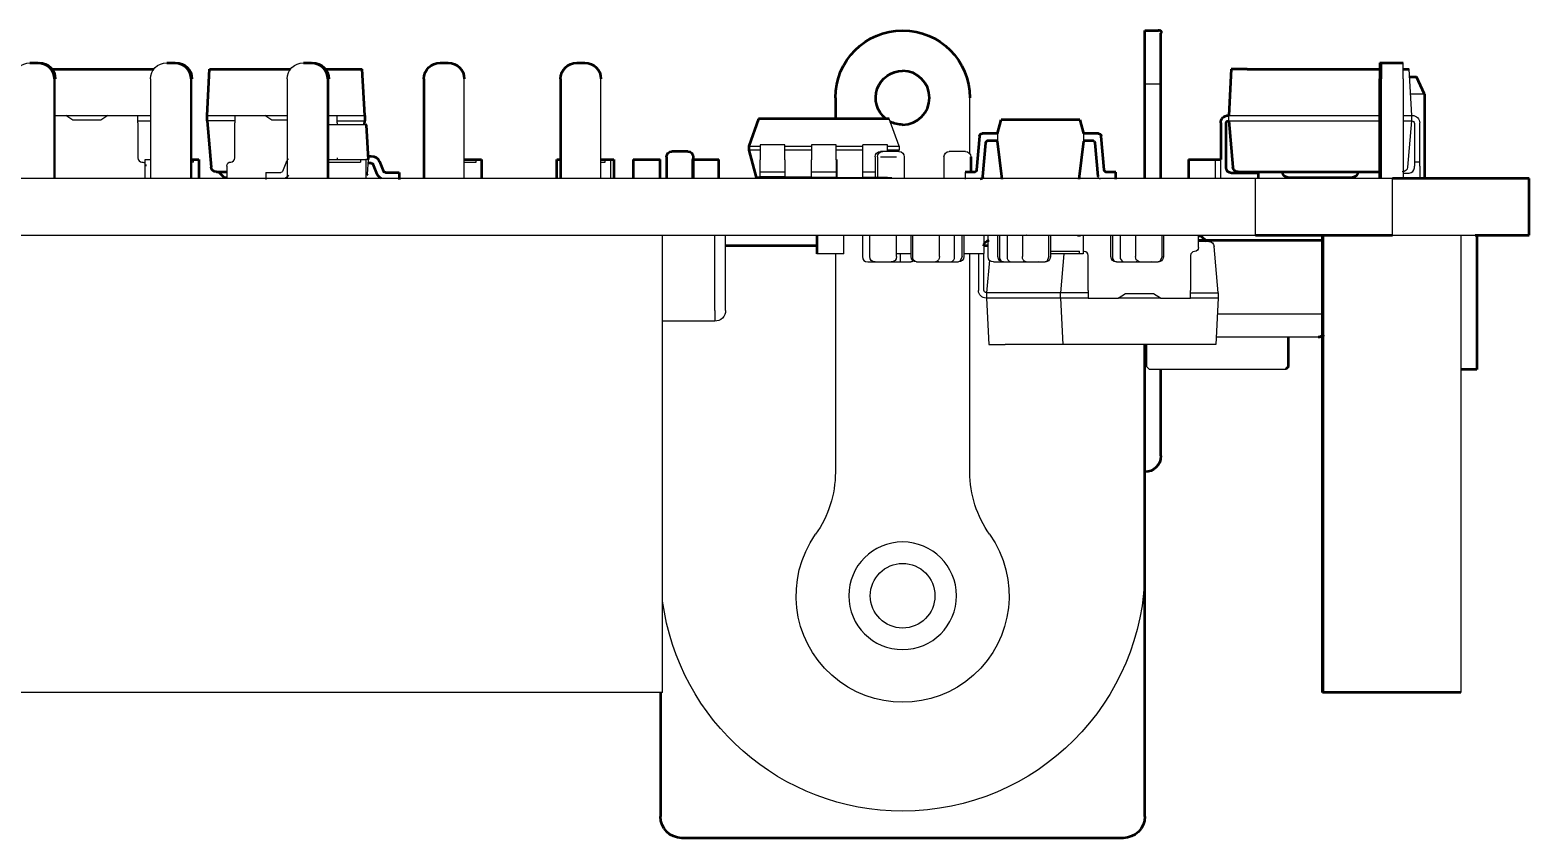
# Model space of a CAD drawing. Header units: millimetres. Extents: x 345 to 622, y 294 to 502.
# Drawn here: x 440.46 to 468.32, y 486.99 to 502 of the extents above; entities that cross this region are included whole.
import ezdxf

# ---------------------------------------------------------------- set-up
doc = ezdxf.new("R2010")
doc.units = ezdxf.units.MM
doc.layers.add('Make2D$可见线$场景轮廓线', color=18, linetype='Continuous', lineweight=50, true_color=0x000000)
doc.layers.add('Make2D$可见线$曲线', color=18, linetype='Continuous', true_color=0x000000)

msp = doc.modelspace()

# ---------------------------------------------------------------- linework, layer by layer
at = {"layer": 'Make2D$可见线$场景轮廓线', "color": 7, "true_color": 0xffffff}
for p, q in [((461.176, 501.993), (461.426, 501.993)), ((461.176, 500.993), (461.176, 501.993)), ((461.476, 500.993), (461.476, 501.943)), ((461.176, 499.245), (461.176, 500.993)), ((461.476, 499.247), (461.476, 500.993)), ((455.426, 500.743), (455.426, 500.352)), ((455.082, 497.993), (453.386, 497.993)), ((458.265, 497.993), (458.182, 497.993)), ((461.176, 491.993), (461.176, 496.163)), ((461.476, 494.093), (461.476, 495.705)), ((461.176, 487.393), (461.176, 491.993)), ((452.176, 489.693), (452.176, 487.393)), ((460.776, 486.993), (452.576, 486.993))]:
    msp.add_line(p, q, dxfattribs=at)
at = {"layer": 'Make2D$可见线$场景轮廓线', "color": 251, "true_color": 0x4b4b4b}
for p, q in [((440.461, 501.393), (440.611, 501.393)), ((443.001, 501.393), (443.151, 501.393)), ((445.541, 501.393), (445.691, 501.393)), ((448.081, 501.393), (448.231, 501.393)), ((450.621, 501.393), (450.771, 501.393)), ((465.546, 501.393), (465.576, 501.393)), ((465.546, 501.393), (465.546, 501.093)), ((465.576, 501.393), (465.976, 501.393)), ((447.781, 501.093), (447.781, 499.245)), ((450.321, 501.093), (450.321, 499.246)), ((465.546, 499.246), (465.546, 501.093)), ((464.476, 489.693), (464.476, 498.193)), ((464.51, 489.693), (464.476, 489.693)), ((467.046, 489.693), (464.506, 489.693))]:
    msp.add_line(p, q, dxfattribs=at)
at = {"layer": 'Make2D$可见线$场景轮廓线', "color": 254, "true_color": 0xcad1ee}
for p, q in [((440.854, 501.275), (442.762, 501.275)), ((443.751, 500.415), (443.796, 501.275)), ((443.796, 501.275), (445.302, 501.275)), ((445.933, 501.275), (446.636, 501.275)), ((446.681, 500.415), (446.636, 501.275)), ((462.781, 501.275), (462.736, 500.415)), ((463.081, 501.275), (462.781, 501.275)), ((463.081, 501.275), (465.546, 501.275)), ((465.976, 501.275), (466.091, 501.275)), ((466.101, 501.133), (466.226, 501.133)), ((466.376, 500.812), (466.226, 501.133)), ((466.376, 500.812), (466.376, 499.245)), ((443.751, 500.315), (443.751, 500.415)), ((443.751, 500.315), (443.826, 499.456)), ((446.675, 500.245), (446.681, 500.315)), ((446.681, 500.415), (446.681, 500.315)), ((462.736, 500.415), (462.726, 500.415)), ((462.736, 500.315), (462.811, 499.456)), ((462.586, 500.275), (462.586, 499.595)), ((462.686, 499.445), (462.686, 500.266)), ((443.926, 499.365), (444.119, 499.365)), ((443.966, 499.365), (444.066, 499.265)), ((444.066, 499.265), (444.116, 499.265)), ((463.286, 499.345), (462.786, 499.345)), ((462.911, 499.365), (465.549, 499.365)), ((463.286, 499.245), (463.286, 499.345)), ((463.836, 499.265), (465.036, 499.265)), ((462.226, 498.173), (462.176, 498.173)), ((462.326, 498.073), (462.226, 498.173)), ((467.346, 498.193), (467.346, 495.693)), ((467.346, 495.693), (467.046, 495.693))]:
    msp.add_line(p, q, dxfattribs=at)
at = {"layer": 'Make2D$可见线$场景轮廓线', "color": 9, "true_color": 0xc0c0c0}
for p, q in [((454.001, 500.352), (453.816, 499.844)), ((456.425, 500.352), (454.001, 500.352)), ((458.107, 500.031), (458.051, 499.405)), ((458.437, 500.078), (458.157, 500.078)), ((460.316, 500.078), (460.036, 500.078)), ((460.422, 499.405), (460.366, 500.031)), ((453.816, 499.844), (453.816, 499.768)), ((453.816, 499.768), (453.952, 499.26)), ((458.168, 499.278), (458.223, 499.904)), ((458.274, 499.951), (458.437, 499.951)), ((460.036, 499.951), (460.199, 499.951)), ((460.25, 499.904), (460.305, 499.278)), ((443.454, 499.595), (443.501, 499.595)), ((443.501, 499.595), (443.601, 499.595)), ((443.601, 499.595), (443.601, 499.245)), ((448.535, 499.595), (448.75, 499.595)), ((448.75, 499.595), (448.85, 499.595)), ((448.85, 499.595), (448.85, 499.245)), ((450.25, 499.245), (450.25, 499.595)), ((450.25, 499.595), (450.322, 499.595)), ((451.071, 499.595), (451.15, 499.595)), ((451.15, 499.595), (451.25, 499.595)), ((451.25, 499.595), (451.31, 499.595)), ((451.31, 499.595), (451.31, 499.245)), ((451.67, 499.595), (452.17, 499.595)), ((451.67, 499.595), (451.67, 499.245)), ((452.17, 499.245), (452.17, 499.595)), ((452.762, 499.595), (453.262, 499.595)), ((453.262, 499.245), (453.262, 499.595)), ((461.99, 499.595), (461.99, 499.245)), ((461.99, 499.595), (462.49, 499.595)), ((462.49, 499.595), (462.59, 499.595)), ((453.952, 499.26), (454.03, 499.26)), ((454.489, 499.26), (454.032, 499.26)), ((454.489, 499.26), (454.984, 499.26)), ((454.962, 499.26), (454.962, 499.245)), ((458.001, 499.359), (457.836, 499.359)), ((460.637, 499.359), (460.472, 499.359)), ((460.637, 499.232), (460.637, 499.359)), ((455.082, 498.193), (455.082, 497.843)), ((462.201, 498.193), (462.201, 498.173))]:
    msp.add_line(p, q, dxfattribs=at)
at = {"layer": 'Make2D$可见线$场景轮廓线', "color": 250, "true_color": 0x404040}
for p, q in [((458.437, 500.078), (458.505, 500.332)), ((459.968, 500.332), (458.505, 500.332)), ((459.968, 500.332), (460.036, 500.078)), ((458.524, 499.232), (458.437, 499.938)), ((460.036, 499.938), (459.949, 499.232))]:
    msp.add_line(p, q, dxfattribs=at)
at = {"layer": 'Make2D$可见线$场景轮廓线', "color": 254, "true_color": 0xcbd2ef}
for p, q in [((446.708, 500.233), (446.742, 499.595)), ((446.738, 499.66), (446.803, 499.66)), ((446.803, 499.53), (446.738, 499.53)), ((446.912, 499.326), (446.836, 499.508)), ((446.956, 499.558), (447.032, 499.376)), ((446.705, 499.315), (446.715, 499.315)), ((447.064, 499.355), (447.318, 499.355)), ((447.318, 499.355), (447.318, 499.225))]:
    msp.add_line(p, q, dxfattribs=at)
at = {"layer": 'Make2D$可见线$场景轮廓线', "color": 7, "true_color": 0xfffff2}
for p, q in [((452.687, 499.745), (452.387, 499.745)), ((452.287, 499.645), (452.287, 499.245)), ((452.787, 499.645), (452.787, 499.245)), ((457.944, 499.645), (457.944, 499.359))]:
    msp.add_line(p, q, dxfattribs=at)
at = {"layer": 'Make2D$可见线$场景轮廓线', "color": 96, "true_color": 0x008000}
for p, q in [((467.316, 499.245), (465.776, 499.245)), ((468.316, 499.245), (467.316, 499.245)), ((468.316, 498.193), (468.316, 499.245)), ((463.236, 498.193), (465.776, 498.193)), ((467.316, 498.193), (468.316, 498.193))]:
    msp.add_line(p, q, dxfattribs=at)
at = {"layer": 'Make2D$可见线$场景轮廓线', "color": 250, "true_color": 0x191919}
for p, q in [((464.477, 498.093), (462.176, 498.093)), ((463.846, 495.753), (463.846, 496.303)), ((463.846, 495.753), (463.796, 495.703))]:
    msp.add_line(p, q, dxfattribs=at)
at = {"layer": 'Make2D$可见线$场景轮廓线', "color": 7, "true_color": 0xffffff, "extrusion": (0, 0, -1)}
for centre, radius, start, end in [((-456.676, 500.743), 1.25, 0, 90), ((-456.676, 500.743), 1.25, 90, 180), ((-461.445, 501.962), 0.0366, 57.6847, 212.6255), ((-456.676, 500.743), 0.5, 308.5707, 90), ((-456.676, 500.743), 0.5, 270, 297.6355), ((-461.176, 494.093), 0.3, 180, 270), ((-452.576, 487.393), 0.4, 270, 360), ((-460.776, 487.393), 0.4, 180, 270)]:
    msp.add_arc(centre, radius, start, end, dxfattribs=at)
at = {"layer": 'Make2D$可见线$场景轮廓线', "color": 251, "true_color": 0x4b4b4b, "extrusion": (0, 0, -1)}
for centre, start, end in [((-440.611, 501.093), 90, 180), ((-440.631, 501.093), 90, 180), ((-443.151, 501.093), 90, 180), ((-443.171, 501.093), 90, 180), ((-445.691, 501.093), 90, 180), ((-445.711, 501.093), 90, 180), ((-448.081, 501.093), 360, 90), ((-448.231, 501.093), 90, 180), ((-450.621, 501.093), 0, 90), ((-450.771, 501.093), 90, 180)]:
    msp.add_arc(centre, 0.3, start, end, dxfattribs=at)
at = {"layer": 'Make2D$可见线$场景轮廓线', "color": 7, "true_color": 0xffffff}
msp.add_arc((456.676, 500.743), 0.5, 270, 90, dxfattribs=at)
at = {"layer": 'Make2D$可见线$场景轮廓线', "color": 254, "true_color": 0xcad1ee, "extrusion": (0, 0, -1)}
for centre, radius, start, end in [((-462.726, 500.275), 0.14, 0, 90), ((-462.735, 500.266), 0.049, 0, 90), ((-443.926, 499.465), 0.1, 270, 355), ((-462.786, 499.445), 0.1, 270, 0), ((-462.911, 499.465), 0.1, 270, 355), ((-463.836, 499.365), 0.1, 270, 0), ((-465.036, 499.365), 0.1, 180, 270), ((-458.286, 497.993), 0.1, 0, 90)]:
    msp.add_arc(centre, radius, start, end, dxfattribs=at)
at = {"layer": 'Make2D$可见线$场景轮廓线', "color": 254, "true_color": 0xcbd2ef, "extrusion": (0, 0, -1)}
for centre, radius, start, end in [((-446.696, 500.232), 0.0125, 90, 177), ((-446.803, 499.495), 0.165, 90, 157.3119), ((-446.803, 499.495), 0.035, 90, 157.3119), ((-446.715, 499.327), 0.0125, 183, 270), ((-447.064, 499.39), 0.165, 297.6673, 337.3119), ((-447.064, 499.39), 0.035, 270, 337.3119)]:
    msp.add_arc(centre, radius, start, end, dxfattribs=at)
at = {"layer": 'Make2D$可见线$场景轮廓线', "color": 9, "true_color": 0xc0c0c0, "extrusion": (0, 0, -1)}
for centre, start, end in [((-458.157, 500.027), 5.0683, 90), ((-460.316, 500.027), 90, 174.9317), ((-458.274, 499.9), 5.0683, 90), ((-460.199, 499.9), 90, 174.9317), ((-458.001, 499.41), 185.0683, 270), ((-458.117, 499.283), 185.0683, 270), ((-460.472, 499.41), 270, 354.9317)]:
    msp.add_arc(centre, 0.0508, start, end, dxfattribs=at)
at = {"layer": 'Make2D$可见线$场景轮廓线', "color": 7, "true_color": 0xfffff2, "extrusion": (0, 0, -1)}
for centre, start, end in [((-452.387, 499.645), 360, 90), ((-452.687, 499.645), 90, 180)]:
    msp.add_arc(centre, 0.1, start, end, dxfattribs=at)
at = {"layer": 'Make2D$可见线$场景轮廓线', "color": 250, "true_color": 0x191919}
msp.add_arc((464.396, 496.503), 0.2, 270, 304.8028, dxfattribs=at)
at = {"layer": 'Make2D$可见线$曲线', "color": 7, "true_color": 0xffffff}
for p, q in [((461.176, 501.993), (461.426, 501.993)), ((461.176, 500.993), (461.176, 501.993)), ((461.476, 500.993), (461.476, 501.943)), ((461.176, 499.245), (461.176, 500.993)), ((461.476, 499.247), (461.476, 500.993)), ((455.426, 500.743), (455.426, 500.352)), ((455.082, 497.993), (453.386, 497.993)), ((458.265, 497.993), (458.182, 497.993)), ((461.176, 491.993), (461.176, 496.163)), ((461.476, 494.093), (461.476, 495.705)), ((461.176, 487.393), (461.176, 491.993)), ((452.176, 489.693), (452.176, 487.393)), ((460.776, 486.993), (452.576, 486.993))]:
    msp.add_line(p, q, dxfattribs=at)
at = {"layer": 'Make2D$可见线$曲线', "color": 251, "true_color": 0x4b4b4b}
for p, q in [((440.461, 501.393), (440.611, 501.393)), ((443.001, 501.393), (443.151, 501.393)), ((445.541, 501.393), (445.691, 501.393)), ((448.081, 501.393), (448.231, 501.393)), ((450.621, 501.393), (450.771, 501.393)), ((465.546, 501.393), (465.576, 501.393)), ((465.546, 501.393), (465.546, 501.093)), ((465.576, 501.393), (465.976, 501.393)), ((447.781, 501.093), (447.781, 499.245)), ((450.321, 501.093), (450.321, 499.246)), ((465.546, 499.246), (465.546, 501.093)), ((464.476, 489.693), (464.476, 498.193)), ((464.51, 489.693), (464.476, 489.693)), ((467.046, 489.693), (464.506, 489.693))]:
    msp.add_line(p, q, dxfattribs=at)
at = {"layer": 'Make2D$可见线$曲线', "color": 251, "lineweight": -3, "true_color": 0x4b4b4b}
for p, q in [((465.546, 501.093), (465.546, 501.393)), ((465.576, 501.393), (465.576, 501.093)), ((465.576, 501.093), (465.576, 501.393)), ((465.976, 501.093), (465.976, 501.393)), ((440.911, 499.245), (440.911, 501.093)), ((440.931, 499.245), (440.931, 501.093)), ((442.701, 501.093), (442.701, 499.245)), ((443.451, 499.245), (443.451, 501.093)), ((443.471, 499.245), (443.471, 501.093)), ((445.241, 501.093), (445.241, 499.245)), ((445.991, 499.245), (445.991, 501.093)), ((446.011, 499.242), (446.011, 501.093)), ((448.531, 499.245), (448.531, 501.093)), ((451.071, 499.245), (451.071, 501.093)), ((465.576, 499.245), (465.576, 501.093)), ((465.976, 501.093), (465.976, 499.247)), ((452.216, 489.693), (452.216, 498.193)), ((464.506, 489.693), (464.506, 498.193)), ((467.046, 498.193), (467.046, 489.693)), ((452.216, 489.693), (436.476, 489.693))]:
    msp.add_line(p, q, dxfattribs=at)
at = {"layer": 'Make2D$可见线$曲线', "color": 254, "true_color": 0xcad1ee}
for p, q in [((440.854, 501.275), (442.762, 501.275)), ((443.751, 500.415), (443.796, 501.275)), ((443.796, 501.275), (445.302, 501.275)), ((445.933, 501.275), (446.636, 501.275)), ((446.681, 500.415), (446.636, 501.275)), ((462.781, 501.275), (462.736, 500.415)), ((463.081, 501.275), (462.781, 501.275)), ((463.081, 501.275), (465.546, 501.275)), ((465.976, 501.275), (466.091, 501.275)), ((466.101, 501.133), (466.226, 501.133)), ((466.376, 500.812), (466.226, 501.133)), ((466.376, 500.812), (466.376, 499.245)), ((443.751, 500.315), (443.751, 500.415)), ((443.751, 500.315), (443.826, 499.456)), ((446.675, 500.245), (446.681, 500.315)), ((446.681, 500.415), (446.681, 500.315)), ((462.736, 500.415), (462.726, 500.415)), ((462.736, 500.315), (462.811, 499.456)), ((462.586, 500.275), (462.586, 499.595)), ((462.686, 499.445), (462.686, 500.266)), ((443.926, 499.365), (444.119, 499.365)), ((443.966, 499.365), (444.066, 499.265)), ((444.066, 499.265), (444.116, 499.265)), ((463.286, 499.345), (462.786, 499.345)), ((462.911, 499.365), (465.549, 499.365)), ((463.286, 499.245), (463.286, 499.345)), ((463.836, 499.265), (465.036, 499.265)), ((462.226, 498.173), (462.176, 498.173)), ((462.326, 498.073), (462.226, 498.173)), ((467.346, 498.193), (467.346, 495.693)), ((467.346, 495.693), (467.046, 495.693))]:
    msp.add_line(p, q, dxfattribs=at)
at = {"layer": 'Make2D$可见线$曲线', "color": 254, "lineweight": -3, "true_color": 0xcad1ee}
for p, q in [((466.136, 500.415), (466.091, 501.275)), ((466.376, 500.812), (466.119, 500.812)), ((440.934, 500.415), (441.122, 500.415)), ((441.256, 500.329), (441.124, 500.411)), ((441.128, 500.415), (441.909, 500.415)), ((441.776, 500.329), (441.256, 500.329)), ((441.909, 500.414), (441.776, 500.329)), ((441.909, 500.415), (442.466, 500.415)), ((442.466, 500.415), (442.701, 500.415)), ((442.466, 500.275), (442.466, 500.415)), ((442.466, 500.315), (442.703, 500.315)), ((443.751, 500.415), (444.266, 500.415)), ((443.85, 500.315), (443.751, 500.315)), ((444.266, 500.315), (443.85, 500.315)), ((444.266, 500.415), (444.822, 500.415)), ((444.266, 500.415), (444.266, 500.275)), ((444.956, 500.329), (444.824, 500.411)), ((444.828, 500.415), (445.241, 500.415)), ((445.241, 500.329), (444.956, 500.329)), ((446.013, 500.415), (446.166, 500.415)), ((446.166, 500.415), (446.681, 500.415)), ((446.166, 500.275), (446.166, 500.415)), ((446.166, 500.315), (446.581, 500.315)), ((446.581, 500.315), (446.681, 500.315)), ((462.736, 500.415), (465.546, 500.415)), ((462.736, 500.315), (462.736, 500.415)), ((462.736, 500.315), (462.835, 500.315)), ((462.835, 500.315), (465.549, 500.315)), ((465.976, 500.415), (466.136, 500.415)), ((465.979, 500.315), (466.036, 500.315)), ((466.036, 500.315), (466.136, 500.315)), ((466.061, 499.456), (466.136, 500.315)), ((466.136, 500.315), (466.136, 500.415)), ((466.146, 500.415), (466.136, 500.415)), ((442.466, 500.275), (442.466, 499.625)), ((444.266, 499.625), (444.266, 500.275)), ((446.166, 500.275), (446.166, 500.247)), ((466.186, 500.266), (466.186, 499.625)), ((466.286, 499.625), (466.286, 500.275)), ((444.116, 499.475), (444.116, 499.245)), ((466.186, 499.625), (466.186, 499.55)), ((466.186, 499.55), (466.186, 499.475)), ((466.286, 499.55), (466.186, 499.55)), ((466.186, 499.445), (466.186, 499.475)), ((466.286, 499.55), (466.286, 499.625)), ((466.286, 499.475), (466.286, 499.55)), ((466.286, 499.475), (466.286, 499.245)), ((462.586, 499.249), (462.586, 499.245)), ((465.976, 499.345), (466.086, 499.345)), ((459.98, 498.173), (459.926, 498.173)), ((462.176, 497.963), (462.176, 498.193)), ((462.366, 498.073), (462.177, 498.073)), ((458.086, 497.845), (458.086, 497.163)), ((458.186, 497.172), (458.186, 497.842)), ((459.674, 497.843), (459.611, 497.123)), ((460.126, 497.163), (460.126, 497.813)), ((462.026, 497.813), (462.026, 497.163)), ((462.541, 497.123), (462.465, 497.982)), ((458.289, 497.728), (458.236, 497.123)), ((461.483, 497.735), (461.485, 497.713)), ((458.236, 497.123), (458.236, 497.023)), ((458.335, 497.123), (458.236, 497.123)), ((458.236, 497.023), (458.281, 496.163)), ((459.607, 497.023), (458.236, 497.023)), ((459.611, 497.123), (458.335, 497.123)), ((459.71, 497.123), (459.611, 497.123)), ((459.611, 497.023), (459.611, 497.123)), ((460.126, 497.023), (459.611, 497.023)), ((459.611, 497.023), (459.656, 496.163)), ((460.126, 497.123), (459.71, 497.123)), ((460.126, 497.163), (460.126, 497.023)), ((460.126, 497.023), (460.682, 497.023)), ((461.466, 497.023), (460.682, 497.023)), ((460.683, 497.024), (460.816, 497.109)), ((460.816, 497.109), (461.335, 497.109)), ((461.335, 497.109), (461.467, 497.027)), ((461.469, 497.023), (462.026, 497.023)), ((462.026, 497.023), (462.026, 497.163)), ((462.026, 497.123), (462.441, 497.123)), ((462.541, 497.023), (462.026, 497.023)), ((462.441, 497.123), (462.541, 497.123)), ((462.541, 497.023), (462.496, 496.163)), ((462.541, 497.123), (462.541, 497.023)), ((458.281, 496.163), (458.581, 496.163)), ((459.653, 496.163), (458.581, 496.163)), ((462.496, 496.163), (459.656, 496.163))]:
    msp.add_line(p, q, dxfattribs=at)
at = {"layer": 'Make2D$可见线$曲线', "color": 7, "lineweight": -3, "true_color": 0xffffff}
for p, q in [((461.426, 500.993), (461.176, 500.993)), ((461.476, 500.993), (461.426, 500.993)), ((457.926, 499.703), (457.926, 500.743)), ((455.426, 499.26), (455.426, 499.247)), ((455.426, 497.843), (455.426, 493.788)), ((457.926, 493.788), (457.926, 497.843))]:
    msp.add_line(p, q, dxfattribs=at)
at = {"layer": 'Make2D$可见线$曲线', "color": 9, "true_color": 0xc0c0c0}
for p, q in [((454.001, 500.352), (453.816, 499.844)), ((456.425, 500.352), (454.001, 500.352)), ((458.107, 500.031), (458.051, 499.405)), ((458.437, 500.078), (458.157, 500.078)), ((460.316, 500.078), (460.036, 500.078)), ((460.422, 499.405), (460.366, 500.031)), ((453.816, 499.844), (453.816, 499.768)), ((453.816, 499.768), (453.952, 499.26)), ((458.168, 499.278), (458.223, 499.904)), ((458.274, 499.951), (458.437, 499.951)), ((460.036, 499.951), (460.199, 499.951)), ((460.25, 499.904), (460.305, 499.278)), ((443.454, 499.595), (443.501, 499.595)), ((443.501, 499.595), (443.601, 499.595)), ((443.601, 499.595), (443.601, 499.245)), ((448.535, 499.595), (448.75, 499.595)), ((448.75, 499.595), (448.85, 499.595)), ((448.85, 499.595), (448.85, 499.245)), ((450.25, 499.245), (450.25, 499.595)), ((450.25, 499.595), (450.322, 499.595)), ((451.071, 499.595), (451.15, 499.595)), ((451.15, 499.595), (451.25, 499.595)), ((451.25, 499.595), (451.31, 499.595)), ((451.31, 499.595), (451.31, 499.245)), ((451.67, 499.595), (452.17, 499.595)), ((451.67, 499.595), (451.67, 499.245)), ((452.17, 499.245), (452.17, 499.595)), ((452.762, 499.595), (453.262, 499.595)), ((453.262, 499.245), (453.262, 499.595)), ((461.99, 499.595), (461.99, 499.245)), ((461.99, 499.595), (462.49, 499.595)), ((462.49, 499.595), (462.59, 499.595)), ((453.952, 499.26), (454.03, 499.26)), ((454.489, 499.26), (454.032, 499.26)), ((454.489, 499.26), (454.984, 499.26)), ((454.962, 499.26), (454.962, 499.245)), ((458.001, 499.359), (457.836, 499.359)), ((460.637, 499.359), (460.472, 499.359)), ((460.637, 499.232), (460.637, 499.359)), ((455.082, 498.193), (455.082, 497.843)), ((462.201, 498.193), (462.201, 498.173))]:
    msp.add_line(p, q, dxfattribs=at)
at = {"layer": 'Make2D$可见线$曲线', "color": 9, "lineweight": -3, "true_color": 0xc0c0c0}
for p, q in [((456.61, 499.844), (456.425, 500.352)), ((453.816, 499.844), (454.032, 499.844)), ((454.032, 499.768), (453.816, 499.768)), ((454.489, 499.87), (454.032, 499.87)), ((454.032, 499.87), (454.032, 499.59)), ((454.489, 499.59), (454.489, 499.87)), ((454.489, 499.844), (454.984, 499.844)), ((454.984, 499.768), (454.489, 499.768)), ((455.441, 499.87), (454.984, 499.87)), ((454.984, 499.87), (454.984, 499.59)), ((455.441, 499.59), (455.441, 499.87)), ((455.441, 499.844), (455.937, 499.844)), ((455.937, 499.768), (455.441, 499.768)), ((456.394, 499.87), (455.937, 499.87)), ((455.937, 499.59), (455.937, 499.87)), ((456.394, 499.745), (456.394, 499.87)), ((456.394, 499.844), (456.61, 499.844)), ((456.61, 499.768), (456.394, 499.768)), ((456.604, 499.747), (456.61, 499.768)), ((456.61, 499.844), (456.61, 499.768)), ((442.601, 499.595), (442.701, 499.595)), ((442.601, 499.245), (442.601, 499.595)), ((443.501, 499.545), (443.472, 499.545)), ((443.501, 499.545), (443.501, 499.595)), ((446.011, 499.595), (446.601, 499.595)), ((446.015, 499.545), (446.601, 499.545)), ((446.601, 499.595), (446.601, 499.545)), ((446.601, 499.595), (446.701, 499.595)), ((446.701, 499.595), (446.701, 499.245)), ((448.531, 499.545), (448.75, 499.545)), ((448.75, 499.545), (448.75, 499.595)), ((451.074, 499.545), (451.15, 499.545)), ((451.15, 499.545), (451.15, 499.595)), ((451.25, 499.595), (451.25, 499.245)), ((452.762, 499.595), (452.762, 499.245)), ((454.032, 499.438), (454.032, 499.59)), ((454.489, 499.59), (454.489, 499.438)), ((454.984, 499.438), (454.984, 499.59)), ((455.438, 499.595), (455.447, 499.595)), ((455.441, 499.59), (455.441, 499.438)), ((455.462, 499.245), (455.462, 499.595)), ((455.937, 499.438), (455.937, 499.59)), ((462.49, 499.245), (462.49, 499.595)), ((462.59, 499.245), (462.59, 499.595)), ((454.032, 499.362), (454.032, 499.438)), ((454.489, 499.362), (454.032, 499.362)), ((454.032, 499.26), (454.032, 499.362)), ((454.489, 499.438), (454.489, 499.362)), ((454.489, 499.362), (454.489, 499.26)), ((454.984, 499.362), (454.984, 499.438)), ((454.984, 499.26), (454.984, 499.362)), ((455.441, 499.362), (454.984, 499.362)), ((455.441, 499.26), (454.984, 499.26)), ((455.441, 499.438), (455.441, 499.362)), ((455.441, 499.362), (455.441, 499.26)), ((455.441, 499.26), (455.931, 499.26)), ((455.937, 499.362), (455.937, 499.438)), ((455.937, 499.26), (455.937, 499.362)), ((456.165, 499.362), (455.937, 499.362)), ((456.394, 499.26), (455.937, 499.26)), ((456.394, 499.26), (456.474, 499.26)), ((457.836, 499.359), (457.836, 499.232)), ((455.582, 497.843), (455.582, 498.193)), ((458.19, 497.85), (458.19, 498.193)), ((460.031, 498.193), (460.031, 497.843)), ((455.582, 497.843), (455.082, 497.843)), ((455.59, 497.843), (455.59, 497.846)), ((456.837, 497.843), (456.567, 497.843)), ((458.19, 497.843), (457.815, 497.843)), ((459.427, 497.893), (459.96, 497.893)), ((459.96, 497.843), (459.428, 497.843)), ((459.96, 497.843), (459.96, 497.893)), ((460.031, 497.843), (459.96, 497.843)), ((462.101, 497.886), (462.101, 497.893))]:
    msp.add_line(p, q, dxfattribs=at)
at = {"layer": 'Make2D$可见线$曲线', "color": 250, "true_color": 0x404040}
for p, q in [((458.437, 500.078), (458.505, 500.332)), ((459.968, 500.332), (458.505, 500.332)), ((459.968, 500.332), (460.036, 500.078)), ((458.524, 499.232), (458.437, 499.938)), ((460.036, 499.938), (459.949, 499.232))]:
    msp.add_line(p, q, dxfattribs=at)
at = {"layer": 'Make2D$可见线$曲线', "color": 254, "lineweight": -3, "true_color": 0xcbd2ef}
for p, q in [((446.011, 500.245), (446.696, 500.245)), ((445.228, 499.558), (445.152, 499.376)), ((446.729, 499.595), (446.701, 499.595)), ((446.742, 499.595), (446.728, 499.327)), ((444.842, 499.355), (445.12, 499.355)), ((444.842, 499.355), (444.842, 499.225))]:
    msp.add_line(p, q, dxfattribs=at)
at = {"layer": 'Make2D$可见线$曲线', "color": 254, "true_color": 0xcbd2ef}
for p, q in [((446.708, 500.233), (446.742, 499.595)), ((446.738, 499.66), (446.803, 499.66)), ((446.803, 499.53), (446.738, 499.53)), ((446.912, 499.326), (446.836, 499.508)), ((446.956, 499.558), (447.032, 499.376)), ((446.705, 499.315), (446.715, 499.315)), ((447.064, 499.355), (447.318, 499.355)), ((447.318, 499.355), (447.318, 499.225))]:
    msp.add_line(p, q, dxfattribs=at)
at = {"layer": 'Make2D$可见线$曲线', "color": 250, "lineweight": -3, "true_color": 0x404040}
for p, q in [((458.437, 500.078), (458.437, 499.938)), ((460.036, 500.078), (460.036, 499.938))]:
    msp.add_line(p, q, dxfattribs=at)
at = {"layer": 'Make2D$可见线$曲线', "color": 7, "true_color": 0xfffff2}
for p, q in [((452.687, 499.745), (452.387, 499.745)), ((452.287, 499.645), (452.287, 499.245)), ((452.787, 499.645), (452.787, 499.245)), ((457.944, 499.645), (457.944, 499.359))]:
    msp.add_line(p, q, dxfattribs=at)
at = {"layer": 'Make2D$可见线$曲线', "color": 7, "lineweight": -3, "true_color": 0xfffff2}
for p, q in [((456.305, 499.745), (456.264, 499.745)), ((456.607, 499.745), (456.307, 499.745)), ((457.844, 499.745), (457.544, 499.745)), ((456.164, 499.645), (456.164, 499.245)), ((456.207, 499.645), (456.207, 499.245)), ((456.264, 499.645), (456.564, 499.645)), ((456.707, 499.645), (456.707, 499.245)), ((457.444, 499.645), (457.444, 499.245)), ((455.928, 498.193), (455.928, 497.793)), ((456.064, 497.793), (456.064, 498.193)), ((456.564, 497.793), (456.564, 498.193)), ((456.836, 497.793), (456.836, 498.193)), ((456.866, 497.793), (456.866, 498.193)), ((457.36, 497.793), (457.36, 498.193)), ((457.785, 497.793), (457.785, 498.193)), ((457.814, 498.193), (457.814, 497.793)), ((458.264, 497.793), (458.264, 498.193)), ((458.448, 497.793), (458.448, 498.193)), ((458.477, 498.193), (458.477, 497.793)), ((458.978, 498.193), (458.971, 498.193)), ((459.396, 497.793), (459.396, 498.193)), ((459.425, 498.193), (459.425, 497.793)), ((460.548, 497.793), (460.548, 498.193)), ((460.577, 498.193), (460.577, 497.793)), ((461.002, 498.193), (461.002, 497.793)), ((461.496, 497.793), (461.496, 498.193)), ((461.525, 498.193), (461.525, 497.793)), ((456.629, 497.843), (456.629, 497.793)), ((456.629, 497.793), (456.629, 497.693)), ((456.837, 497.793), (456.828, 497.793)), ((457.785, 497.793), (457.738, 497.699)), ((459.396, 497.793), (459.357, 497.704)), ((461.496, 497.793), (461.457, 497.704)), ((456.028, 497.693), (456.164, 497.693)), ((456.164, 497.693), (456.464, 497.693)), ((456.629, 497.693), (456.828, 497.693)), ((456.936, 497.693), (457.148, 497.693)), ((457.148, 497.693), (457.289, 497.693)), ((457.574, 497.693), (457.714, 497.693)), ((458.364, 497.693), (458.545, 497.693)), ((458.548, 497.693), (458.688, 497.693)), ((458.937, 497.708), (458.925, 497.7)), ((458.973, 497.693), (459.113, 497.693)), ((459.113, 497.693), (459.325, 497.693)), ((459.185, 497.693), (459.209, 497.699)), ((460.648, 497.693), (460.788, 497.693)), ((461.073, 497.693), (461.213, 497.693)), ((461.213, 497.693), (461.425, 497.693)), ((461.285, 497.693), (461.309, 497.699))]:
    msp.add_line(p, q, dxfattribs=at)
at = {"layer": 'Make2D$可见线$曲线', "color": 96, "lineweight": -3, "true_color": 0x008000}
for p, q in [((463.236, 499.245), (430.47, 499.245)), ((463.236, 498.193), (463.236, 499.245)), ((465.776, 499.245), (463.236, 499.245)), ((465.776, 498.193), (465.776, 499.245)), ((430.47, 498.193), (458.971, 498.193)), ((458.975, 498.193), (463.236, 498.193)), ((465.776, 498.193), (467.316, 498.193))]:
    msp.add_line(p, q, dxfattribs=at)
at = {"layer": 'Make2D$可见线$曲线', "color": 96, "true_color": 0x008000}
for p, q in [((467.316, 499.245), (465.776, 499.245)), ((468.316, 499.245), (467.316, 499.245)), ((468.316, 498.193), (468.316, 499.245)), ((463.236, 498.193), (465.776, 498.193)), ((467.316, 498.193), (468.316, 498.193))]:
    msp.add_line(p, q, dxfattribs=at)
at = {"layer": 'Make2D$可见线$曲线', "color": 254, "lineweight": -3, "true_color": 0xdcdcdc}
for p, q in [((453.186, 496.793), (453.186, 498.193)), ((453.386, 496.793), (453.386, 498.193)), ((453.186, 496.793), (453.186, 496.593)), ((453.186, 496.593), (452.216, 496.593))]:
    msp.add_line(p, q, dxfattribs=at)
at = {"layer": 'Make2D$可见线$曲线', "color": 40, "lineweight": -3, "true_color": 0xffa61c}
for p, q in [((457.642, 497.793), (457.642, 498.192)), ((458.619, 498.192), (458.619, 497.793)), ((458.902, 498.192), (458.902, 497.793)), ((460.719, 498.192), (460.719, 497.793)), ((456.628, 497.793), (456.628, 497.797)), ((461.015, 497.736), (461.002, 497.793)), ((456.464, 497.695), (456.628, 497.695)), ((457.29, 497.695), (457.573, 497.695)), ((457.325, 497.708), (457.361, 497.695)), ((458.689, 497.695), (458.972, 497.695)), ((458.903, 497.695), (458.925, 497.7)), ((460.789, 497.695), (461.072, 497.695)), ((461.006, 497.695), (461.037, 497.708)), ((461.072, 497.695), (461.018, 497.731))]:
    msp.add_line(p, q, dxfattribs=at)
at = {"layer": 'Make2D$可见线$曲线', "color": 250, "true_color": 0x191919}
for p, q in [((464.477, 498.093), (462.176, 498.093)), ((463.846, 495.753), (463.846, 496.303)), ((463.846, 495.753), (463.796, 495.703))]:
    msp.add_line(p, q, dxfattribs=at)
at = {"layer": 'Make2D$可见线$曲线', "color": 250, "lineweight": -3, "true_color": 0x191919}
for p, q in [((462.525, 496.733), (464.481, 496.733)), ((461.206, 496.165), (461.206, 495.753)), ((462.504, 496.303), (464.396, 496.303)), ((461.256, 495.703), (461.206, 495.753)), ((461.256, 495.703), (463.796, 495.703))]:
    msp.add_line(p, q, dxfattribs=at)
at = {"layer": 'Make2D$可见线$曲线', "color": 7, "true_color": 0xffffff, "extrusion": (0, 0, -1)}
for centre, radius, start, end in [((-456.676, 500.743), 1.25, 0, 90), ((-456.676, 500.743), 1.25, 90, 180), ((-461.445, 501.962), 0.0366, 57.6847, 212.6255), ((-456.676, 500.743), 0.5, 308.5707, 90), ((-456.676, 500.743), 0.5, 270, 297.6355), ((-461.176, 494.093), 0.3, 180, 270), ((-452.576, 487.393), 0.4, 270, 360), ((-460.776, 487.393), 0.4, 180, 270)]:
    msp.add_arc(centre, radius, start, end, dxfattribs=at)
at = {"layer": 'Make2D$可见线$曲线', "color": 251, "lineweight": -3, "true_color": 0x4b4b4b, "extrusion": (0, 0, -1)}
for centre in [(-440.461, 501.093), (-443.001, 501.093), (-445.541, 501.093)]:
    msp.add_arc(centre, 0.3, 0, 90, dxfattribs=at)
at = {"layer": 'Make2D$可见线$曲线', "color": 251, "true_color": 0x4b4b4b, "extrusion": (0, 0, -1)}
for centre, start, end in [((-440.611, 501.093), 90, 180), ((-440.631, 501.093), 90, 180), ((-443.151, 501.093), 90, 180), ((-443.171, 501.093), 90, 180), ((-445.691, 501.093), 90, 180), ((-445.711, 501.093), 90, 180), ((-448.081, 501.093), 360, 90), ((-448.231, 501.093), 90, 180), ((-450.621, 501.093), 0, 90), ((-450.771, 501.093), 90, 180)]:
    msp.add_arc(centre, 0.3, start, end, dxfattribs=at)
at = {"layer": 'Make2D$可见线$曲线', "color": 7, "true_color": 0xffffff}
msp.add_arc((456.676, 500.743), 0.5, 270, 90, dxfattribs=at)
at = {"layer": 'Make2D$可见线$曲线', "color": 254, "true_color": 0xcad1ee, "extrusion": (0, 0, -1)}
for centre, radius, start, end in [((-462.726, 500.275), 0.14, 0, 90), ((-462.735, 500.266), 0.049, 0, 90), ((-443.926, 499.465), 0.1, 270, 355), ((-462.786, 499.445), 0.1, 270, 0), ((-462.911, 499.465), 0.1, 270, 355), ((-463.836, 499.365), 0.1, 270, 0), ((-465.036, 499.365), 0.1, 180, 270), ((-458.286, 497.993), 0.1, 0, 90)]:
    msp.add_arc(centre, radius, start, end, dxfattribs=at)
at = {"layer": 'Make2D$可见线$曲线', "color": 254, "lineweight": -3, "true_color": 0xcad1ee, "extrusion": (0, 0, -1)}
for centre, radius, start, end in [((-466.137, 500.266), 0.049, 90, 180), ((-466.146, 500.275), 0.14, 90, 180), ((-442.541, 499.475), 0.075, 90, 143.5487), ((-442.541, 499.475), 0.075, 153, 180), ((-444.191, 499.475), 0.075, 360, 90), ((-465.961, 499.465), 0.1, 184.9999, 270), ((-462.366, 497.973), 0.1, 90, 175), ((-460.051, 497.963), 0.075, 270, 283.3255), ((-462.101, 497.963), 0.075, 180, 270), ((-458.226, 497.163), 0.14, 270, 0), ((-458.235, 497.172), 0.049, 270, 360)]:
    msp.add_arc(centre, radius, start, end, dxfattribs=at)
at = {"layer": 'Make2D$可见线$曲线', "color": 254, "true_color": 0xcbd2ef, "extrusion": (0, 0, -1)}
for centre, radius, start, end in [((-446.696, 500.232), 0.0125, 90, 177), ((-446.803, 499.495), 0.165, 90, 157.3119), ((-446.803, 499.495), 0.035, 90, 157.3119), ((-446.715, 499.327), 0.0125, 183, 270), ((-447.064, 499.39), 0.165, 297.6673, 337.3119), ((-447.064, 499.39), 0.035, 270, 337.3119)]:
    msp.add_arc(centre, radius, start, end, dxfattribs=at)
at = {"layer": 'Make2D$可见线$曲线', "color": 9, "true_color": 0xc0c0c0, "extrusion": (0, 0, -1)}
for centre, start, end in [((-458.157, 500.027), 5.0683, 90), ((-460.316, 500.027), 90, 174.9317), ((-458.274, 499.9), 5.0683, 90), ((-460.199, 499.9), 90, 174.9317), ((-458.001, 499.41), 185.0683, 270), ((-458.117, 499.283), 185.0683, 270), ((-460.472, 499.41), 270, 354.9317)]:
    msp.add_arc(centre, 0.0508, start, end, dxfattribs=at)
at = {"layer": 'Make2D$可见线$曲线', "color": 7, "true_color": 0xfffff2, "extrusion": (0, 0, -1)}
for centre, start, end in [((-452.387, 499.645), 360, 90), ((-452.687, 499.645), 90, 180)]:
    msp.add_arc(centre, 0.1, start, end, dxfattribs=at)
at = {"layer": 'Make2D$可见线$曲线', "color": 7, "lineweight": -3, "true_color": 0xfffff2, "extrusion": (0, 0, -1)}
for centre, radius, start, end in [((-456.264, 499.645), 0.1, 0, 90), ((-456.307, 499.645), 0.1, 360, 90), ((-456.607, 499.645), 0.1, 90, 180), ((-457.544, 499.645), 0.1, 0, 90), ((-457.844, 499.645), 0.1, 90, 180), ((-456.164, 497.793), 0.1, 270, 360), ((-456.464, 497.793), 0.1, 180, 270), ((-456.936, 497.793), 0.1, 270, 0), ((-456.954, 497.781), 0.0893, 281.4218, 8.0495), ((-457.714, 497.793), 0.1, 180, 270), ((-458.364, 497.793), 0.1, 270, 360), ((-458.548, 497.793), 0.1, 270, 0), ((-459.325, 497.793), 0.1, 180, 248.4018), ((-460.648, 497.793), 0.1, 270, 0), ((-461.425, 497.793), 0.1, 180, 248.4018), ((-456.828, 497.793), 0.1, 230.3433, 270), ((-459.325, 497.793), 0.1, 249.8679, 270), ((-461.425, 497.793), 0.1, 249.8679, 270)]:
    msp.add_arc(centre, radius, start, end, dxfattribs=at)
at = {"layer": 'Make2D$可见线$曲线', "color": 254, "lineweight": -3, "true_color": 0xcad1ee}
for centre, radius, start, end in [((442.541, 499.625), 0.075, 180, 270), ((444.191, 499.625), 0.075, 270, 360), ((446.241, 499.625), 0.075, 180, 207), ((466.086, 499.445), 0.1, 270, 360), ((460.051, 497.813), 0.075, 0, 90), ((462.101, 497.813), 0.075, 90, 180), ((461.335, 496.962), 0.147, 25, 27)]:
    msp.add_arc(centre, radius, start, end, dxfattribs=at)
at = {"layer": 'Make2D$可见线$曲线', "color": 254, "lineweight": -3, "true_color": 0xcbd2ef, "extrusion": (0, 0, -1)}
for centre, radius, start, end in [((-445.38, 499.495), 0.165, 22.6881, 44.9586), ((-445.12, 499.39), 0.035, 202.6881, 270), ((-445.12, 499.39), 0.165, 210.0229, 243)]:
    msp.add_arc(centre, radius, start, end, dxfattribs=at)
at = {"layer": 'Make2D$可见线$曲线', "color": 254, "lineweight": -3, "true_color": 0xcbd2ef}
msp.add_arc((446.731, 36156.746), 35657.151, 269.9999975, 270.0000175, dxfattribs=at)
at = {"layer": 'Make2D$可见线$曲线', "color": 9, "lineweight": -3, "true_color": 0xc0c0c0, "extrusion": (0, 0, -1)}
msp.add_arc((-460.356, 499.283), 0.0508, 270, 354.9317, dxfattribs=at)
at = {"layer": 'Make2D$可见线$曲线', "color": 7, "lineweight": -3, "true_color": 0xfffff2}
for centre, radius, start, end in [((456.028, 497.793), 0.1, 180, 270), ((458.565, 497.781), 0.0893, 171.9505, 258.5782), ((460.665, 497.781), 0.0893, 171.9505, 258.5782), ((458.973, 497.743), 0.05, 268.8332, 270)]:
    msp.add_arc(centre, radius, start, end, dxfattribs=at)
at = {"layer": 'Make2D$可见线$曲线', "color": 40, "lineweight": -3, "true_color": 0xffa61c, "extrusion": (0, 0, -1)}
for centre, start, end in [((-457.272, 497.781), 171.9505, 258.5783), ((-458.989, 497.781), 281.4218, 8.0495)]:
    msp.add_arc(centre, 0.088, start, end, dxfattribs=at)
at = {"layer": 'Make2D$可见线$曲线', "color": 40, "lineweight": -3, "true_color": 0xffa61c}
for centre, start, end in [((457.555, 497.781), 281.4217, 8.0495), ((458.706, 497.781), 171.9505, 258.5782), ((460.806, 497.781), 171.9505, 258.5782)]:
    msp.add_arc(centre, 0.088, start, end, dxfattribs=at)
at = {"layer": 'Make2D$可见线$曲线', "color": 7, "lineweight": -3, "true_color": 0xffffff, "extrusion": (0, 0, -1)}
for centre, radius, start, end in [((-460.776, 497.593), 0.3, 155.0441, 160.245), ((-453.426, 493.788), 2, 180, 215.2273), ((-459.926, 493.788), 2, 324.7727, 360), ((-456.676, 491.493), 1.979, 144.7727, 35.2273), ((-456.676, 491.493), 0.6, 270, 90), ((-456.676, 491.493), 0.6, 90, 270), ((-456.676, 491.993), 4.5, 180, 270), ((-456.676, 491.993), 4.5, 270, 352.3535)]:
    msp.add_arc(centre, radius, start, end, dxfattribs=at)
at = {"layer": 'Make2D$可见线$曲线', "color": 254, "lineweight": -3, "true_color": 0xdcdcdc, "extrusion": (0, 0, -1)}
msp.add_arc((-453.186, 496.793), 0.2, 180, 270, dxfattribs=at)
at = {"layer": 'Make2D$可见线$曲线', "color": 250, "true_color": 0x191919}
msp.add_arc((464.396, 496.503), 0.2, 270, 304.8028, dxfattribs=at)
at = {"layer": 'Make2D$可见线$曲线', "color": 7, "lineweight": -3, "true_color": 0xffffff}
for start, end in [(90, 270), (270, 90)]:
    msp.add_arc((456.676, 491.493), 1, start, end, dxfattribs=at)

doc.saveas('drawing.dxf')
